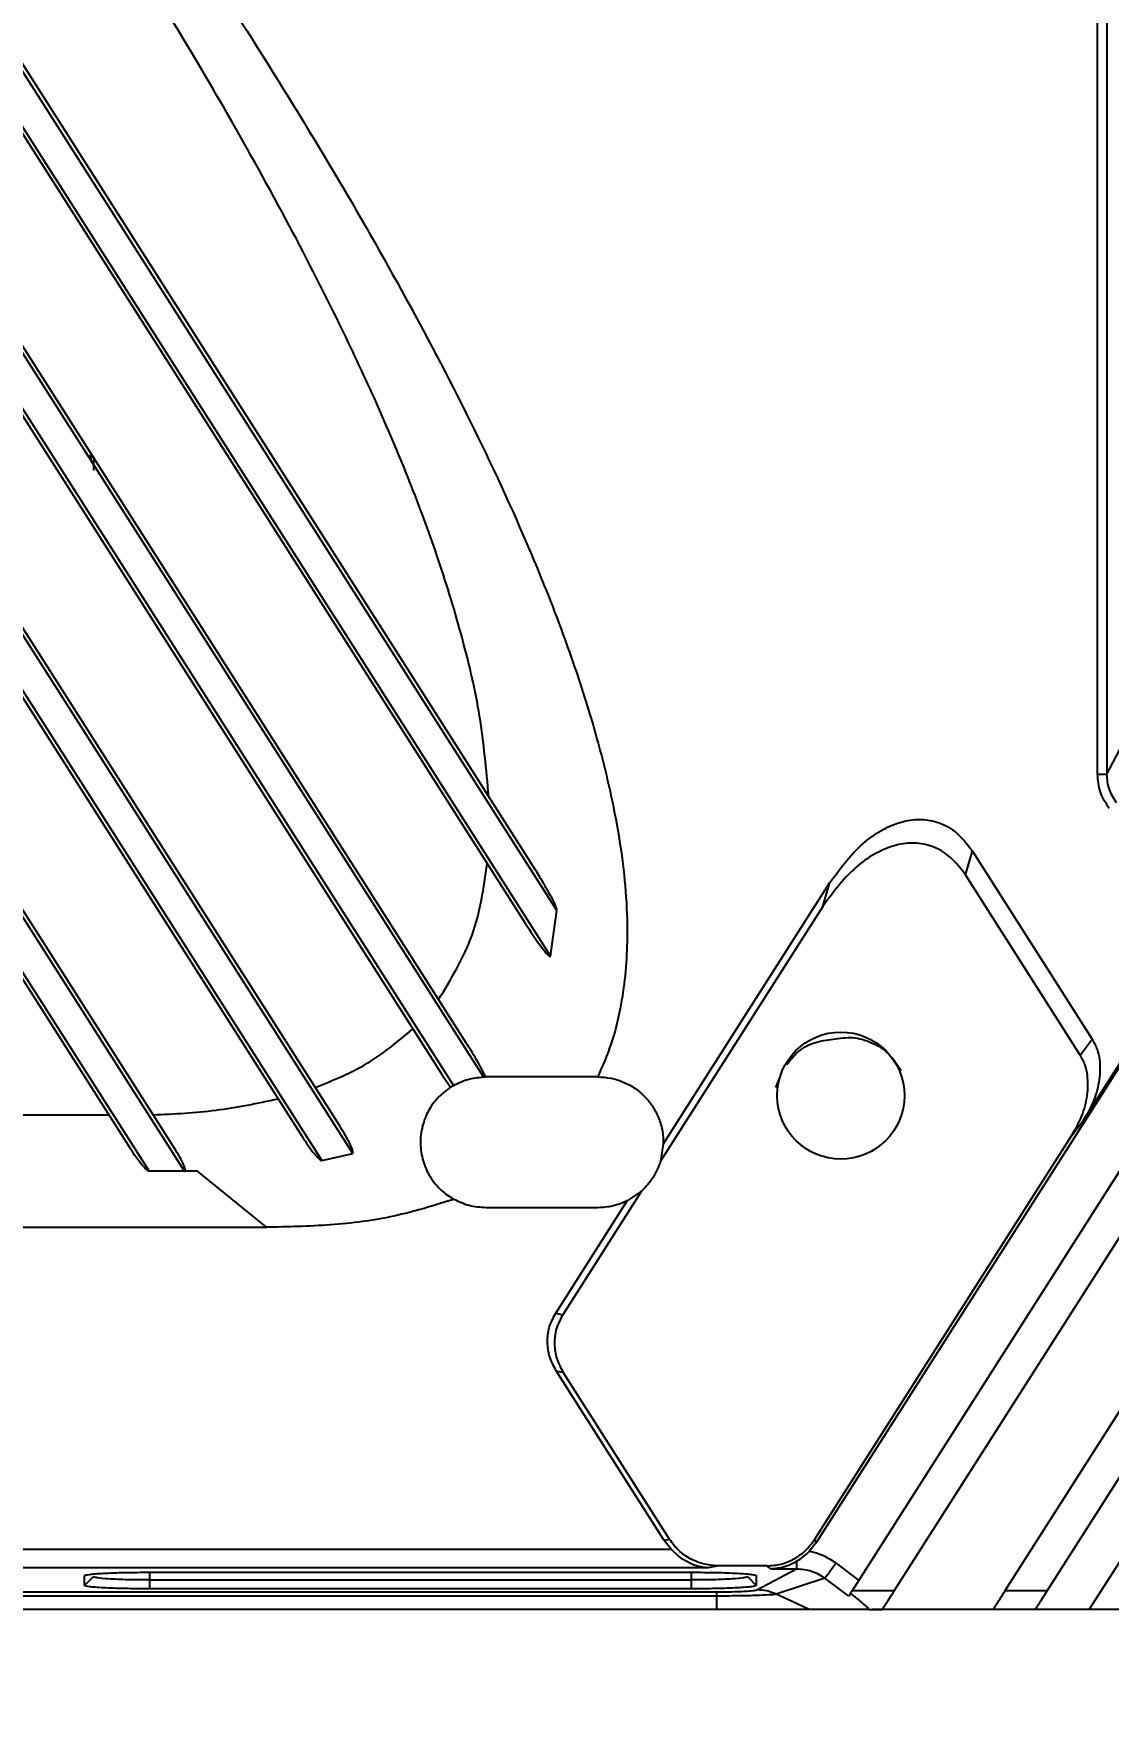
# Model space of a CAD drawing. Header units: millimetres. Extents: x 620 to 19791, y 2539 to 6969.
# Drawn here: x 5964.1 to 6021.7, y 3482.9 to 3572.5 of the extents above; entities that cross this region are included whole.
import ezdxf

# ---------------------------------------------------------------- set-up
doc = ezdxf.new("R2010")
doc.units = ezdxf.units.MM
doc.styles.get("Standard").update_dxf_attribs({"font": 'arial.ttf'})
doc.dimstyles.new('缩小5倍', dxfattribs={"dimtxt": 40, "dimasz": 20, "dimexe": 1, "dimexo": 0.2, "dimgap": 0, "dimtad": 1, "dimtoh": 1, "dimdec": 1, "dimzin": 9, "dimdsep": 46, "dimtxsty": 'Standard', "dimblk": '_FILLED', "dimcen": 0.2, "dimclrd": 256, "dimclre": 256, "dimclrt": 256, "dimadec": 1, "dimazin": 2, "dimtfac": 1, "dimtdec": 1, "dimtofl": 0, "dimtmove": 0, "dimatfit": 3, "dimldrblk": '_FILLED', "dimfxl": 1, "dimtolj": 1, "dimtzin": 0, "dimarcsym": 0})

# ---------------------------------------------------------------- blocks, each defined once
blk = doc.blocks.new('_FILLED')
at = {"color": 0, "linetype": 'ByBlock'}
blk.add_solid([(0, 0), (-1, 0.15), (-1, -0.15)], dxfattribs=at)
blk = doc.blocks.new('*D190')
at = {"lineweight": -2, "transparency": 16777216}
for p, q in [((6138, 3513.094), (6138, 3306.903)), ((6144, 3513.094), (6144, 3306.903)), ((6118, 3307.903), (6098, 3307.903)), ((6164, 3307.903), (6184, 3307.903))]:
    blk.add_line(p, q, dxfattribs=at)
at = {"layer": 'Defpoints', "color": 0, "transparency": 16777216}
for p in [(6138, 3513.294), (6144, 3513.294), (6144, 3307.903)]:
    blk.add_point(p, dxfattribs=at)
at = {"lineweight": -2, "transparency": 16777216, "xscale": 20, "yscale": 20, "zscale": 20}
blk.add_blockref('_FILLED', (6138, 3307.903), dxfattribs=at)
at = {"lineweight": -2, "transparency": 16777216, "xscale": 20, "yscale": 20, "zscale": 20, "rotation": 180}
blk.add_blockref('_FILLED', (6144, 3307.903), dxfattribs=at)
at = {"transparency": 16777216, "insert": (6141, 3333.796), "char_height": 40, "attachment_point": 5}
blk.add_mtext('\\A1;6mm [1/4"]', dxfattribs=at)
blk = doc.blocks.new('*D191')
at = {"lineweight": -2, "transparency": 16777216}
for p, q in [((6137.8, 3513.294), (6138.2, 3513.294)), ((6138, 3513.094), (6138, 3513.494)), ((5988.593, 3379.815), (6120.475, 3497.638)), ((5601.035, 3379.815), (5988.593, 3379.815))]:
    blk.add_line(p, q, dxfattribs=at)
at = {"layer": 'Defpoints', "color": 0, "transparency": 16777216}
for p in [(6138, 3513.294), (6135.389, 3510.962)]:
    blk.add_point(p, dxfattribs=at)
at = {"lineweight": -2, "transparency": 16777216, "xscale": 20, "yscale": 20, "zscale": 20, "rotation": 41.7774340312797}
blk.add_blockref('_FILLED', (6135.389, 3510.962), dxfattribs=at)
at = {"transparency": 16777216, "insert": (5794.814, 3405.709), "char_height": 40, "attachment_point": 5}
blk.add_mtext('\\A1;R3.5mm [R1/8"]', dxfattribs=at)
blk = doc.blocks.new('tugj')
at = {"color": 7, "linetype": 'Continuous', "lineweight": 25}
for p, q in [((12572.439, 4859.101), (12458.921, 5037.289)), ((12573.849, 4856.515), (12458.752, 5037.182)), ((12458.583, 5034.096), (12572.139, 4855.849)), ((12458.752, 5034.204), (12573.505, 4854.078)), ((12569.916, 4847.613), (12458.752, 5022.106)), ((12569.135, 4849.211), (12458.921, 5022.214)), ((12458.583, 5019.021), (12567.675, 4847.782)), ((12458.752, 5019.128), (12568.31, 4847.157)), ((12562.917, 4843.525), (12458.752, 5007.031)), ((12562.242, 4844.956), (12458.921, 5007.138)), ((12458.583, 5003.946), (12560.205, 4844.431)), ((12458.752, 5004.053), (12561.261, 4843.146)), ((12553.917, 4842.572), (12458.751, 4991.955)), ((12553.393, 4843.771), (12458.921, 4992.063)), ((12458.752, 4988.978), (12552.022, 4842.571)), ((12458.583, 4988.87), (12551.022, 4843.77)), ((12602.781, 4863.817), (12602.781, 4916.815)), ((12603.281, 4916.664), (12603.281, 4863.817)), ((12603.281, 4863.817), (12604.488, 4866.115)), ((12602.781, 4863.817), (12603.281, 4863.817)), ((12595.713, 4858.431), (12596.09, 4859.7)), ((12596.09, 4859.7), (12602.504, 4849.632)), ((12601.859, 4848.783), (12595.713, 4858.431)), ((12579.541, 4844.013), (12588.457, 4858.008)), ((12588.08, 4856.738), (12588.457, 4858.008)), ((12573.505, 4854.078), (12573.849, 4856.515)), ((12588.08, 4856.738), (12579.393, 4843.102)), ((12587.759, 4822.734), (12605.543, 4850.649)), ((12602.036, 4845.307), (12605.543, 4850.811)), ((12601.859, 4848.783), (12602.504, 4849.632)), ((12567.675, 4847.782), (12568.158, 4847.065)), ((12576.031, 4847.616), (12570.028, 4847.616)), ((12585.569, 4847.045), (12585.768, 4847.53)), ((12549.875, 4845.57), (12542.643, 4845.57)), ((12601.391, 4844.458), (12602.036, 4845.307)), ((12579.541, 4844.013), (12579.393, 4843.102)), ((12587.619, 4822.839), (12601.391, 4844.458)), ((12561.261, 4843.146), (12562.917, 4843.525)), ((12604.543, 4843.495), (12589.648, 4820.116)), ((12553.917, 4842.572), (12552.022, 4842.571)), ((12554.157, 4842.571), (12553.917, 4842.572)), ((12554.615, 4842.571), (12554.157, 4842.571)), ((12558.305, 4839.57), (12554.615, 4842.571)), ((12578.377, 4841.507), (12574.161, 4834.89)), ((12578.377, 4841.507), (12577.614, 4840.988)), ((12576.043, 4840.616), (12570.043, 4840.616)), ((12573.786, 4834.98), (12577.614, 4840.988)), ((12484.374, 4839.57), (12558.305, 4839.57)), ((12591.901, 4820.116), (12604.543, 4839.959)), ((12573.786, 4834.98), (12574.161, 4834.89)), ((12579.596, 4822.809), (12573.814, 4831.886)), ((12573.814, 4831.886), (12574.188, 4831.796)), ((12574.188, 4831.796), (12579.881, 4822.861)), ((12604.543, 4830.653), (12597.829, 4820.116)), ((12600.082, 4820.116), (12604.543, 4827.117)), ((12602.343, 4819.116), (12605.543, 4824.116)), ((12481.129, 4822.351), (12579.956, 4822.351)), ((12579.881, 4822.861), (12579.596, 4822.809)), ((12579.956, 4822.351), (12579.596, 4822.809)), ((12587.759, 4822.734), (12587.357, 4822.232)), ((12587.759, 4822.734), (12587.619, 4822.839)), ((12581.947, 4821.353), (12479.138, 4821.353)), ((12582.501, 4821.455), (12581.947, 4821.353)), ((12585.091, 4821.455), (12582.501, 4821.455)), ((12585.298, 4821.3), (12585.091, 4821.455)), ((12588.791, 4821.592), (12590.005, 4820.676)), ((12548.568, 4820.408), (12548.568, 4820.932)), ((12548.568, 4820.408), (12549.043, 4820.882)), ((12552.043, 4821.114), (12581.042, 4821.114)), ((12552.043, 4820.7), (12581.043, 4820.7)), ((12552.043, 4820.699), (12552.043, 4820.226)), ((12581.042, 4820.226), (12581.043, 4820.699)), ((12584.043, 4820.882), (12584.517, 4820.408)), ((12584.517, 4820.932), (12584.517, 4820.408)), ((12584.544, 4820.17), (12586.674, 4821.3)), ((12585.298, 4821.3), (12586.674, 4821.3)), ((12588.193, 4820.799), (12585.583, 4819.939)), ((12589.469, 4819.834), (12588.192, 4820.799)), ((12538.836, 4820.065), (12582.402, 4820.065)), ((12582.402, 4819.841), (12538.836, 4819.841)), ((12581.042, 4820.226), (12552.043, 4820.226)), ((12582.402, 4819.841), (12582.402, 4820.065)), ((12582.402, 4819.116), (12582.402, 4819.841)), ((12589.568, 4819.99), (12589.469, 4819.835)), ((12589.648, 4820.116), (12589.568, 4819.99)), ((12591.901, 4820.116), (12589.648, 4820.116)), ((12600.082, 4820.116), (12597.829, 4820.116)), ((12582.402, 4819.116), (12538.836, 4819.116)), ((12590.543, 4819.116), (12591.264, 4819.116)), ((12591.264, 4819.116), (12590.718, 4819.116)), ((12597.192, 4819.116), (12591.264, 4819.116)), ((12599.445, 4819.116), (12597.192, 4819.116)), ((12602.343, 4819.116), (12599.445, 4819.116)), ((12605.043, 4819.116), (12602.343, 4819.116))]:
    blk.add_line(p, q, dxfattribs=at)
at = {"color": 8, "linetype": 'Continuous', "lineweight": 25}
for p, q in [((12552.042, 4821.114), (12552.043, 4820.7)), ((12581.043, 4820.7), (12581.043, 4821.114))]:
    blk.add_line(p, q, dxfattribs=at)
at = {"color": 7, "linetype": 'Continuous', "lineweight": 25, "flags": 128}
blk.add_lwpolyline([(12587.354, 4819.115), (12586.468, 4819.527), (12585.583, 4819.939)], dxfattribs=at)
at = {"color": 7, "linetype": 'Continuous', "lineweight": 25}
blk.add_circle((12589.043, 4846.616), 3.4, dxfattribs=at)
for points, knots in [([(12570.198, 4862.619), (12570.069, 4864.056), (12569.814, 4866.904), (12568.816, 4871.116), (12567.57, 4875.218), (12566.084, 4879.254), (12564.419, 4883.224), (12562.316, 4887.757), (12559.678, 4892.952), (12556.535, 4898.636), (12553.151, 4904.379), (12550.804, 4908.112), (12549.594, 4910.036)], [0, 0, 0, 0, 0.082893, 0.164199, 0.248341, 0.329369, 0.411417, 0.49587, 0.616703, 0.746397, 0.869316, 1, 1, 1, 1]), ([(12556.973, 4904.036), (12558.46, 4901.664), (12561.331, 4897.086), (12565.345, 4890.124), (12569.012, 4883.227), (12571.774, 4877.331), (12573.7, 4872.62), (12574.99, 4869.063), (12576.067, 4865.564), (12576.836, 4862.383), (12577.318, 4859.636), (12577.577, 4857.236), (12577.655, 4854.442), (12577.4, 4851.798), (12576.798, 4849.379), (12576.287, 4848.204), (12576.031, 4847.616)], [0, 0, 0, 0, 0.136796, 0.26403, 0.392617, 0.518444, 0.581994, 0.641239, 0.703307, 0.760788, 0.801048, 0.839503, 0.87864, 0.937501, 0.968675, 1, 1, 1, 1]), ([(12548.843, 4880.816), (12548.843, 4880.822), (12548.845, 4880.836), (12548.861, 4880.859), (12548.88, 4880.863), (12548.893, 4880.866)], [0, 0, 0, 0, 0.199937, 0.440958, 1, 1, 1, 1]), ([(12548.893, 4880.866), (12548.893, 4880.852), (12548.893, 4880.825), (12548.893, 4880.711), (12548.893, 4880.616), (12548.893, 4880.608)], [0, 0, 0, 0, 0.478923, 0.957847, 1, 1, 1, 1]), ([(12549.043, 4880.81), (12549.043, 4880.808), (12549.043, 4880.788), (12549.043, 4880.638), (12549.043, 4880.382), (12549.043, 4880.171), (12549.043, 4880.066)], [0, 0, 0, 0, 0.028218, 0.352147, 0.676076, 1, 1, 1, 1]), ([(12603.407, 4861.969), (12603.226, 4862.254), (12602.867, 4862.819), (12602.81, 4863.486), (12602.781, 4863.817)], [0, 0, 0, 0, 0.504618, 1, 1, 1, 1]), ([(12603.804, 4862.275), (12603.653, 4862.51), (12603.35, 4862.981), (12603.304, 4863.538), (12603.281, 4863.817)], [0, 0, 0, 0, 0.499779, 1, 1, 1, 1]), ([(12588.457, 4858.008), (12589.038, 4858.799), (12589.848, 4859.902), (12591.266, 4860.866), (12592.245, 4861.286), (12593.236, 4861.446), (12594.24, 4861.291), (12595.289, 4860.754), (12595.799, 4860.082), (12596.09, 4859.7)], [0, 0, 0, 0, 0.305861, 0.426069, 0.53517, 0.639122, 0.737723, 0.850589, 1, 1, 1, 1]), ([(12595.713, 4858.431), (12595.422, 4858.813), (12594.911, 4859.485), (12593.863, 4860.022), (12592.859, 4860.177), (12591.868, 4860.017), (12590.889, 4859.597), (12589.471, 4858.633), (12588.661, 4857.53), (12588.08, 4856.738)], [0, 0, 0, 0, 0.149411, 0.262277, 0.360828, 0.464831, 0.573878, 0.69414, 1, 1, 1, 1]), ([(12567.514, 4851.756), (12568.193, 4852.875), (12569.555, 4855.121), (12569.928, 4857.722), (12570.116, 4859.026)], [0, 0, 0, 0, 0.498407, 1, 1, 1, 1]), ([(12573.849, 4856.515), (12573.843, 4856.55), (12573.78, 4856.882), (12573.457, 4857.373), (12573.134, 4857.972), (12572.799, 4858.527), (12572.579, 4858.878), (12572.439, 4859.101)], [0, 0, 0, 0, 0.036245, 0.341811, 0.579606, 0.731577, 1, 1, 1, 1]), ([(12572.139, 4855.849), (12572.432, 4855.398), (12572.791, 4854.844), (12573.234, 4854.284), (12573.365, 4854.141), (12573.421, 4854.093), (12573.438, 4854.078), (12573.449, 4854.071), (12573.46, 4854.065), (12573.476, 4854.063), (12573.491, 4854.068), (12573.5, 4854.074), (12573.505, 4854.078)], [0, 0, 0, 0, 0.708053, 0.86974, 0.942756, 0.962417, 0.968449, 0.97195, 0.979494, 0.985555, 0.992115, 1, 1, 1, 1]), ([(12560.908, 4847.05), (12561.865, 4847.435), (12563.776, 4848.203), (12565.354, 4849.528), (12566.141, 4850.189)], [0, 0, 0, 0, 0.500808, 1, 1, 1, 1]), ([(12570.027, 4847.615), (12569.946, 4847.782), (12569.681, 4848.333), (12569.359, 4848.851), (12569.135, 4849.211)], [0, 0, 0, 0, 0.304332, 1, 1, 1, 1]), ([(12586.148, 4848.274), (12586.324, 4848.499), (12586.717, 4849.005), (12587.602, 4849.507), (12588.295, 4849.593), (12588.635, 4849.635)], [0, 0, 0, 0, 0.289944, 0.651682, 1, 1, 1, 1]), ([(12588.635, 4849.635), (12588.981, 4849.687), (12589.679, 4849.79), (12590.722, 4849.49), (12591.659, 4848.889), (12592.069, 4848.268), (12592.278, 4847.951)], [0, 0, 0, 0, 0.2414894, 0.486466, 0.7381164, 1, 1, 1, 1]), ([(12602.504, 4849.632), (12602.6, 4849.456), (12602.784, 4849.116), (12602.934, 4848.378), (12602.912, 4847.449), (12602.621, 4846.335), (12602.235, 4845.657), (12602.036, 4845.307)], [0, 0, 0, 0, 0.1312497, 0.2526204, 0.4894173, 0.7361352, 1, 1, 1, 1]), ([(12601.391, 4844.458), (12601.591, 4844.808), (12601.976, 4845.486), (12602.267, 4846.6), (12602.289, 4847.529), (12602.139, 4848.267), (12601.955, 4848.606), (12601.859, 4848.783)], [0, 0, 0, 0, 0.263801, 0.510583, 0.747381, 0.868749, 1, 1, 1, 1]), ([(12568.31, 4847.157), (12568.564, 4847.281), (12569.072, 4847.531), (12569.635, 4847.586), (12569.916, 4847.613)], [0, 0, 0, 0, 0.499999, 1, 1, 1, 1]), ([(12569.916, 4847.613), (12569.935, 4847.614), (12569.974, 4847.615), (12570.009, 4847.615), (12570.027, 4847.615)], [0, 0, 0, 0, 0.499988, 1, 1, 1, 1]), ([(12576.031, 4847.616), (12576.265, 4847.603), (12576.733, 4847.577), (12577.407, 4847.362), (12578.027, 4847.028), (12578.566, 4846.574), (12579.006, 4846.023), (12579.324, 4845.395), (12579.521, 4844.715), (12579.534, 4844.247), (12579.541, 4844.013)], [0, 0, 0, 0, 0.125001, 0.25, 0.375, 0.5, 0.624999, 0.750001, 0.875001, 1, 1, 1, 1]), ([(12552.235, 4845.589), (12553.362, 4845.641), (12555.614, 4845.744), (12557.82, 4846.212), (12558.922, 4846.446)], [0, 0, 0, 0, 0.500296, 1, 1, 1, 1]), ([(12568.158, 4847.065), (12567.924, 4846.89), (12567.453, 4846.539), (12566.944, 4845.814), (12566.608, 4844.973), (12566.5, 4844.052), (12566.644, 4843.119), (12567.031, 4842.255), (12567.601, 4841.54), (12568.102, 4841.213), (12568.328, 4841.064)], [0, 0, 0, 0, 0.1206653, 0.2429403, 0.3620159, 0.4949632, 0.6247911, 0.7515228, 0.8876471, 1, 1, 1, 1]), ([(12568.158, 4847.065), (12568.168, 4847.071), (12568.186, 4847.083), (12568.227, 4847.107), (12568.268, 4847.132), (12568.297, 4847.149), (12568.31, 4847.157)], [0, 0, 0, 0, 0.2860127, 0.5480277, 0.7860246, 1, 1, 1, 1]), ([(12562.917, 4843.525), (12562.922, 4843.533), (12562.932, 4843.547), (12562.94, 4843.582), (12562.917, 4843.713), (12562.83, 4843.916), (12562.607, 4844.365), (12562.399, 4844.702), (12562.242, 4844.956)], [0, 0, 0, 0, 0.017243, 0.03182, 0.064742, 0.261658, 0.443604, 1, 1, 1, 1]), ([(12552.022, 4842.571), (12552.012, 4842.573), (12551.944, 4842.587), (12551.82, 4842.715), (12551.472, 4843.083), (12551.22, 4843.469), (12551.022, 4843.77)], [0, 0, 0, 0, 0.0197036, 0.130081, 0.3196799, 1, 1, 1, 1]), ([(12553.917, 4842.572), (12553.924, 4842.575), (12553.935, 4842.578), (12553.945, 4842.589), (12553.952, 4842.6), (12553.96, 4842.652), (12553.922, 4842.787), (12553.757, 4843.182), (12553.552, 4843.514), (12553.393, 4843.771)], [0, 0, 0, 0, 0.01693, 0.024263, 0.031362, 0.045218, 0.13891, 0.335372, 1, 1, 1, 1]), ([(12560.205, 4844.431), (12560.418, 4844.104), (12560.664, 4843.727), (12560.993, 4843.358), (12561.105, 4843.227), (12561.204, 4843.176), (12561.261, 4843.146)], [0, 0, 0, 0, 0.695429, 0.80381, 0.886324, 1, 1, 1, 1]), ([(12579.393, 4843.102), (12579.278, 4842.802), (12579.049, 4842.2), (12578.601, 4841.738), (12578.377, 4841.507)], [0, 0, 0, 0, 0.5, 1, 1, 1, 1]), ([(12568.328, 4841.064), (12567.268, 4840.736), (12565.117, 4840.068), (12561.734, 4839.638), (12559.449, 4839.593), (12558.305, 4839.57)], [0, 0, 0, 0, 0.326495, 0.662815, 1, 1, 1, 1]), ([(12570.043, 4840.616), (12569.742, 4840.635), (12569.142, 4840.674), (12568.599, 4840.934), (12568.328, 4841.064)], [0, 0, 0, 0, 0.499998, 1, 1, 1, 1]), ([(12577.614, 4840.988), (12577.363, 4840.88), (12576.861, 4840.664), (12576.315, 4840.632), (12576.043, 4840.616)], [0, 0, 0, 0, 0.499997, 1, 1, 1, 1]), ([(12573.814, 4831.886), (12573.682, 4832.129), (12573.422, 4832.611), (12573.314, 4833.422), (12573.396, 4834.244), (12573.653, 4834.728), (12573.786, 4834.98)], [0, 0, 0, 0, 0.252232, 0.500886, 0.739974, 1, 1, 1, 1]), ([(12574.161, 4834.89), (12574.027, 4834.638), (12573.771, 4834.155), (12573.689, 4833.332), (12573.797, 4832.522), (12574.057, 4832.039), (12574.188, 4831.796)], [0, 0, 0, 0, 0.26002, 0.499107, 0.747695, 1, 1, 1, 1]), ([(12582.501, 4821.455), (12582.214, 4821.476), (12581.688, 4821.516), (12580.953, 4821.823), (12580.332, 4822.255), (12580.027, 4822.664), (12579.881, 4822.861)], [0, 0, 0, 0, 0.277029, 0.508293, 0.763257, 1, 1, 1, 1]), ([(12581.947, 4821.353), (12581.736, 4821.377), (12581.361, 4821.419), (12580.84, 4821.645), (12580.38, 4821.943), (12580.101, 4822.212), (12579.956, 4822.351)], [0, 0, 0, 0, 0.30278, 0.537154, 0.759999, 1, 1, 1, 1]), ([(12585.091, 4821.455), (12585.342, 4821.472), (12585.844, 4821.507), (12586.545, 4821.802), (12587.171, 4822.234), (12587.469, 4822.638), (12587.619, 4822.839)], [0, 0, 0, 0, 0.250016, 0.500641, 0.750708, 1, 1, 1, 1]), ([(12586.674, 4821.701), (12586.798, 4821.779), (12587.036, 4821.928), (12587.253, 4822.134), (12587.357, 4822.232)], [0, 0, 0, 0, 0.519569, 1, 1, 1, 1]), ([(12588.791, 4821.592), (12588.57, 4821.739), (12588.128, 4822.033), (12587.614, 4822.166), (12587.357, 4822.232)], [0, 0, 0, 0, 0.5, 1, 1, 1, 1]), ([(12585.298, 4821.3), (12585.547, 4821.324), (12586.015, 4821.37), (12586.465, 4821.595), (12586.674, 4821.701)], [0, 0, 0, 0, 0.53292, 1, 1, 1, 1]), ([(12586.674, 4821.701), (12586.674, 4821.643), (12586.674, 4821.527), (12586.674, 4821.405), (12586.674, 4821.324), (12586.674, 4821.308), (12586.674, 4821.3)], [0, 0, 0, 0, 0.260274, 0.517639, 0.765872, 1, 1, 1, 1]), ([(12588.791, 4821.592), (12588.719, 4821.497), (12588.574, 4821.305), (12588.391, 4821.062), (12588.246, 4820.87), (12588.21, 4820.823), (12588.192, 4820.799)], [0, 0, 0, 0, 0.248699, 0.50006, 0.751338, 1, 1, 1, 1]), ([(12548.568, 4820.932), (12548.62, 4820.955), (12548.726, 4821.003), (12549.524, 4821.064), (12550.685, 4821.106), (12551.594, 4821.111), (12552.043, 4821.114)], [0, 0, 0, 0, 0.246566, 0.499972, 0.753362, 1, 1, 1, 1]), ([(12552.043, 4820.226), (12551.594, 4820.228), (12550.685, 4820.234), (12549.524, 4820.276), (12548.726, 4820.337), (12548.62, 4820.384), (12548.568, 4820.408)], [0, 0, 0, 0, 0.2466091, 0.4999589, 0.7533278, 1, 1, 1, 1]), ([(12552.043, 4820.7), (12551.836, 4820.7), (12551.436, 4820.7), (12550.858, 4820.711), (12550.315, 4820.73), (12549.722, 4820.762), (12549.38, 4820.792), (12549.209, 4820.82), (12549.087, 4820.844), (12549.062, 4820.865), (12549.043, 4820.882)], [0, 0, 0, 0, 0.131662, 0.254719, 0.383634, 0.523623, 0.751555, 0.77806, 0.82838, 1, 1, 1, 1]), ([(12581.042, 4821.114), (12581.491, 4821.111), (12582.4, 4821.106), (12583.561, 4821.064), (12584.359, 4821.003), (12584.465, 4820.955), (12584.517, 4820.932)], [0, 0, 0, 0, 0.246602, 0.499981, 0.753395, 1, 1, 1, 1]), ([(12584.517, 4820.408), (12584.465, 4820.384), (12584.359, 4820.337), (12583.561, 4820.276), (12582.401, 4820.234), (12581.491, 4820.228), (12581.042, 4820.226)], [0, 0, 0, 0, 0.246577, 0.499958, 0.753332, 1, 1, 1, 1]), ([(12584.043, 4820.882), (12584.023, 4820.865), (12583.998, 4820.844), (12583.876, 4820.82), (12583.702, 4820.792), (12583.356, 4820.762), (12582.764, 4820.73), (12582.223, 4820.711), (12581.648, 4820.7), (12581.249, 4820.7), (12581.043, 4820.7)], [0, 0, 0, 0, 0.170007, 0.221851, 0.251443, 0.47868, 0.617715, 0.74583, 0.869057, 1, 1, 1, 1]), ([(12586.674, 4821.3), (12586.948, 4821.278), (12587.494, 4821.235), (12587.96, 4820.944), (12588.192, 4820.799)], [0, 0, 0, 0, 0.500474, 1, 1, 1, 1]), ([(12582.402, 4820.065), (12582.673, 4820.067), (12583.214, 4820.07), (12583.904, 4820.094), (12584.401, 4820.129), (12584.496, 4820.157), (12584.544, 4820.17)], [0, 0, 0, 0, 0.2513495, 0.502157, 0.7518723, 1, 1, 1, 1]), ([(12585.583, 4819.939), (12585.513, 4819.928), (12585.367, 4819.904), (12584.701, 4819.871), (12583.868, 4819.851), (12583.062, 4819.842), (12582.625, 4819.841), (12582.402, 4819.841)], [0, 0, 0, 0, 0.218827, 0.45852, 0.718431, 0.856689, 1, 1, 1, 1]), ([(12585.583, 4819.939), (12585.416, 4820.006), (12585.082, 4820.139), (12584.723, 4820.16), (12584.544, 4820.17)], [0, 0, 0, 0, 0.500002, 1, 1, 1, 1]), ([(12590.543, 4819.116), (12590.547, 4819.118), (12590.556, 4819.123), (12590.524, 4819.165), (12590.458, 4819.234), (12590.31, 4819.373), (12590.013, 4819.63), (12589.728, 4819.861), (12589.568, 4819.99)], [0, 0, 0, 0, 0.089113, 0.179045, 0.279268, 0.389884, 0.658725, 1, 1, 1, 1]), ([(12591.264, 4819.116), (12591.266, 4819.121), (12591.271, 4819.131), (12591.327, 4819.229), (12591.459, 4819.417), (12591.656, 4819.735), (12591.815, 4819.982), (12591.901, 4820.116)], [0, 0, 0, 0, 0.136928, 0.264775, 0.489443, 0.723214, 1, 1, 1, 1]), ([(12597.829, 4820.116), (12597.743, 4819.982), (12597.585, 4819.735), (12597.387, 4819.417), (12597.256, 4819.229), (12597.2, 4819.131), (12597.195, 4819.121), (12597.192, 4819.116)], [0, 0, 0, 0, 0.276786, 0.510558, 0.735225, 0.863061, 1, 1, 1, 1]), ([(12599.445, 4819.116), (12599.447, 4819.121), (12599.452, 4819.131), (12599.509, 4819.229), (12599.64, 4819.417), (12599.838, 4819.735), (12599.996, 4819.982), (12600.082, 4820.116)], [0, 0, 0, 0, 0.136928, 0.264774, 0.489442, 0.723214, 1, 1, 1, 1]), ([(12587.354, 4819.116), (12587.208, 4819.116), (12586.917, 4819.116), (12585.746, 4819.116), (12584.193, 4819.116), (12582.999, 4819.116), (12582.402, 4819.116)], [0, 0, 0, 0, 0.250369, 0.500035, 0.749708, 1, 1, 1, 1]), ([(12590.543, 4819.116), (12590.28, 4819.116), (12589.752, 4819.116), (12588.874, 4819.116), (12588.073, 4819.116), (12587.539, 4819.116), (12587.354, 4819.116)], [0, 0, 0, 0, 0.247771, 0.497694, 0.825142, 1, 1, 1, 1])]:
    blk.add_open_spline(points, degree=3, knots=knots, dxfattribs=at)

msp = doc.modelspace()

# ---------------------------------------------------------------- block references
msp.add_blockref('tugj', (-6581.6851, -1330.91272))

# ---------------------------------------------------------------- dimensions: what is measured, and where the dimension line sits
at = {"color": 1}
dim = msp.add_radius_dim(center=(6137.99952, 3513.29434), mpoint=(6135.38944, 3510.9625), dimstyle='缩小5倍', override={"dimpost": 'mm'}, dxfattribs=at)
dim.commit()
dim.dimension.update_dxf_attribs({"geometry": '*D191', "text_midpoint": (5794.81419, 3379.8155), "dimtype": 164})
dim = msp.add_linear_dim(base=(6143.99952, 3307.90279), p1=(6137.99952, 3513.29434), p2=(6143.99952, 3513.29434), dimstyle='缩小5倍', override={"dimpost": 'mm'}, dxfattribs=at)
dim.commit()
dim.dimension.update_dxf_attribs({"geometry": '*D190', "text_midpoint": (6140.99952, 3307.90279), "dimtype": 160})

doc.saveas('drawing.dxf')
